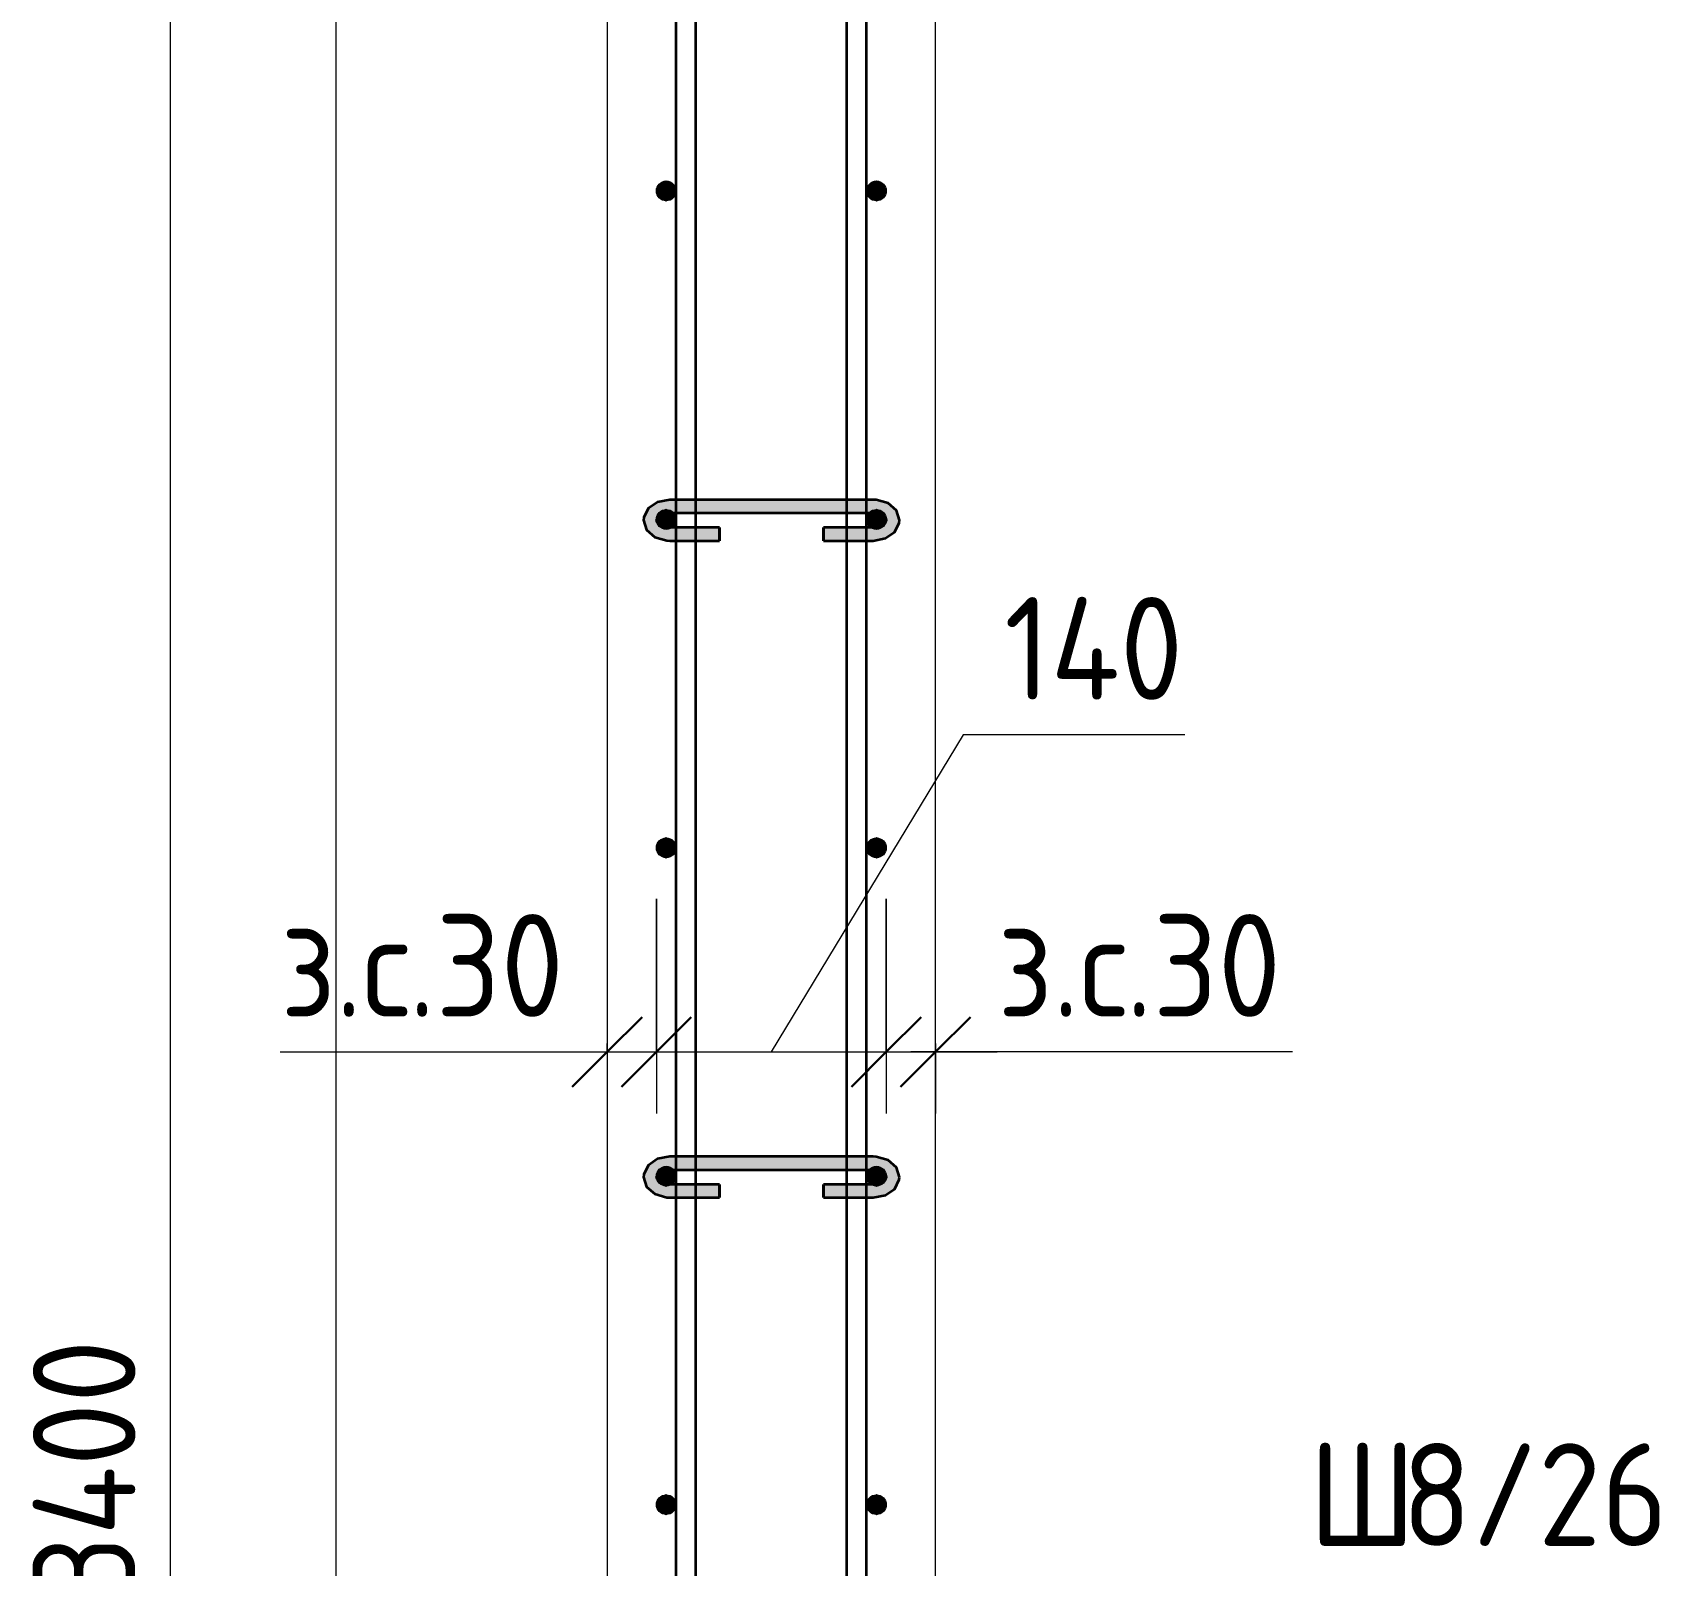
# Model space of a CAD drawing. Header units: millimetres. Extents: x 67134 to 118201, y -4983 to 13821.
# Drawn here: x 106845 to 107836, y -1137 to -204 of the extents above; entities that cross this region are included whole.
import ezdxf

# ---------------------------------------------------------------- set-up
doc = ezdxf.new("R2010")
doc.units = ezdxf.units.MM
for name, color, linetype, lineweight in [('AA_Dim', 7, 'Continuous', 9), ('AA_Dim-25', 7, 'Continuous', 9), ('AA_Oformlenie', 7, 'Continuous', 9), ('AA_Vinoska', 7, 'Continuous', 9), ('AF_Stena_Опалубка', 253, 'Continuous', 20), ('KR_Armatura', 7, 'Continuous', 20), ('KR_Armatura_Tonkie', 7, 'Continuous', 20)]:
    doc.layers.add(name, color=color, linetype=linetype, lineweight=lineweight)
doc.styles.add('ISOCPEUR_7', font='isocpeur.TTF', dxfattribs={"width": 0.9, "height": 62.5})
doc.dimstyles.new('00_Точн_3_знака__прозр__2', dxfattribs={"dimscale": 304.8, "dimtxt": 62.672186, "dimasz": 0.139436, "dimexe": 0.123031, "dimexo": 0.082021, "dimgap": 0.008202, "dimtad": 1, "dimdec": 3, "dimrnd": 0.001, "dimdsep": 46, "dimtxsty": 'ISOCPEUR_7', "dimblk1": 'OBLIQUE', "dimblk2": 'OBLIQUE', "dimsah": 1, "dimcen": 0.09, "dimdle": 0.123031, "dimazin": 0, "dimtfac": 1, "dimtdec": 4, "dimtix": 1, "dimtmove": 1, "dimatfit": 3, "dimfxl": 1, "dimtvp": 1, "dimtolj": 1, "dimtzin": 0, "dimlwd": 18, "dimlwe": 18, "dimarcsym": 2})
doc.dimstyles.new('00_Точн_3_знака__прозр__3', dxfattribs={"dimscale": 304.8, "dimtxt": 62.672186, "dimasz": 0.139436, "dimexe": 0.123031, "dimexo": 0.082021, "dimgap": 0.008202, "dimtad": 1, "dimdec": 3, "dimrnd": 0.001, "dimdsep": 46, "dimtxsty": 'ISOCPEUR_7', "dimblk1": 'OBLIQUE', "dimblk2": 'OBLIQUE', "dimsah": 1, "dimcen": 0.09, "dimdle": 0.123031, "dimazin": 0, "dimtfac": 1, "dimtdec": 4, "dimtix": 1, "dimtmove": 0, "dimatfit": 3, "dimfxl": 1, "dimtvp": 1, "dimtolj": 1, "dimtzin": 0, "dimlwd": 18, "dimlwe": 18, "dimarcsym": 2})

# ---------------------------------------------------------------- blocks, each defined once
blk = doc.blocks.new('261_Шпилька массив _НесАрм_РабПлоск_ - 8 А240-4097123-1-1 Армирование')
at = {"layer": 'KR_Armatura_Tonkie', "lineweight": 35}
for points in [[(-73416.9, -511.81), (-73416.9, -504.98), (-73423.08, -503.54), (-73424.41, -501.78), (-73424.9, -500.49), (-73423.83, -497.67), (-73420.9, -495.6), (-73416.9, -494.84), (-73416.9, -488.01), (-73423.44, -489.18), (-73425.75, -490.34), (-73429.39, -493.42), (-73431.68, -496.17), (-73432.9, -500.49), (-73431.68, -504.82), (-73428.21, -508.49), (-73422.79, -510.98), (-73420.8, -511.26)], [(-73293.06, -494.84), (-73293.06, -488.01), (-73416.9, -488.15), (-73416.9, -494.84), (-73297.06, -494.84)], [(-73297.06, -496.01), (-73293.06, -495.87), (-73293.06, -494.84), (-73416.9, -494.84), (-73416.9, -496.01), (-73300.75, -496.01)], [(-73293.06, -511.81), (-73286.94, -510.95), (-73281.75, -508.49), (-73278.12, -504.25), (-73277.06, -500.49), (-73278.28, -496.17), (-73280.66, -492.58), (-73285.55, -489.46), (-73293.06, -488.15), (-73293.06, -494.84), (-73289.06, -495.6), (-73286.13, -497.67), (-73285.13, -500.67), (-73285.68, -502.13), (-73287.6, -503.72), (-73293.06, -505.12), (-73293.06, -510.98)], [(-73386.6, -511.81), (-73386.6, -504.98), (-73416.9, -505.12), (-73416.9, -511.81), (-73401.06, -511.81)], [(-73300.75, -511.81), (-73293.06, -511.81), (-73293.06, -504.98), (-73323.36, -505.12), (-73323.36, -511.81), (-73309.06, -511.81)], [(-73401.06, -512.98), (-73386.6, -512.84), (-73386.6, -511.81), (-73416.9, -511.81), (-73416.9, -512.98), (-73413.06, -512.98)], [(-73297.06, -512.98), (-73293.06, -512.84), (-73293.06, -511.81), (-73323.36, -511.81), (-73323.36, -512.98), (-73300.75, -512.98)], [(-73416.9, -911.81), (-73416.9, -904.98), (-73423.33, -903.23), (-73424.41, -901.78), (-73424.9, -900.49), (-73423.83, -897.67), (-73420.9, -895.6), (-73416.9, -894.84), (-73416.9, -888.01), (-73422.96, -888.95), (-73425.75, -890.34), (-73429.39, -893.42), (-73431.68, -896.17), (-73432.9, -900.49), (-73431.68, -904.82), (-73428.21, -908.49), (-73422.79, -910.98), (-73420.8, -911.26)], [(-73329.25, -894.84), (-73293.06, -894.84), (-73293.06, -888.01), (-73416.9, -888.15), (-73416.9, -894.84), (-73386.26, -894.84)], [(-73293.06, -911.81), (-73286.94, -910.95), (-73281.75, -908.49), (-73278.28, -904.82), (-73277.06, -900.49), (-73278.28, -896.17), (-73280.66, -892.58), (-73285.55, -889.46), (-73293.06, -888.15), (-73293.06, -894.84), (-73289.06, -895.6), (-73286.13, -897.67), (-73285.13, -900.67), (-73285.68, -902.13), (-73287.6, -903.72), (-73293.06, -905.12), (-73293.06, -910.98)], [(-73386.26, -896.01), (-73293.06, -895.87), (-73293.06, -894.84), (-73416.9, -894.84), (-73416.9, -896.01), (-73401.06, -896.01)], [(-73386.6, -911.81), (-73386.6, -904.98), (-73416.9, -905.12), (-73416.9, -911.81), (-73401.06, -911.81)], [(-73300.75, -911.81), (-73293.06, -911.81), (-73293.06, -904.98), (-73323.36, -905.12), (-73323.36, -911.81), (-73309.06, -911.81)], [(-73401.06, -912.98), (-73386.6, -912.84), (-73386.6, -911.81), (-73416.9, -911.81), (-73416.9, -912.98), (-73413.06, -912.98)], [(-73297.06, -912.98), (-73293.06, -912.84), (-73293.06, -911.81), (-73323.36, -911.81), (-73323.36, -912.98), (-73300.75, -912.98)]]:
    blk.add_hatch(color=256, dxfattribs=at).paths.add_polyline_path(points)
h = blk.add_hatch(color=256, dxfattribs=at)
h.paths.add_polyline_path([(-73416.9, -512.98), (-73416.9, -511.81), (-73423.02, -510.95), (-73428.21, -508.49), (-73428.91, -508.15), (-73424.41, -511.35), (-73422.96, -512.04), (-73420.35, -512.44)])
h.paths.add_polyline_path([(-73424.34, -499.03), (-73423.08, -497.45), (-73416.9, -495.87), (-73416.9, -494.84), (-73420.9, -495.6), (-73423.84, -497.69), (-73424.06, -498.28)])
h = blk.add_hatch(color=256, dxfattribs=at)
h.paths.add_polyline_path([(-73293.06, -512.98), (-73285.55, -511.53), (-73280.66, -508.41), (-73278.28, -504.82), (-73281.75, -508.49), (-73287.17, -510.98), (-73293.06, -511.81), (-73293.06, -512.84)])
h.paths.add_polyline_path([(-73285.83, -498.57), (-73286.13, -497.67), (-73289.71, -495.47), (-73293.06, -494.84), (-73293.06, -496.01), (-73292.44, -496.1), (-73286.13, -498.46)])
h = blk.add_hatch(color=256, dxfattribs=at)
h.paths.add_polyline_path([(-73416.9, -912.98), (-73416.9, -911.81), (-73423.02, -910.95), (-73428.21, -908.49), (-73428.91, -908.15), (-73424.41, -911.35), (-73422.96, -912.04), (-73420.35, -912.44)])
h.paths.add_polyline_path([(-73424.34, -899.03), (-73423.08, -897.45), (-73416.9, -895.87), (-73416.9, -894.84), (-73420.9, -895.6), (-73423.84, -897.69), (-73424.06, -898.28)])
h = blk.add_hatch(color=256, dxfattribs=at)
h.paths.add_polyline_path([(-73293.06, -912.98), (-73285.55, -911.53), (-73280.66, -908.41), (-73278.28, -904.82), (-73281.75, -908.49), (-73287.17, -910.98), (-73293.06, -911.81), (-73293.06, -912.84)])
h.paths.add_polyline_path([(-73285.83, -898.57), (-73286.13, -897.67), (-73289.71, -895.47), (-73293.06, -894.84), (-73293.06, -896.01), (-73292.44, -896.1), (-73286.13, -898.46)])
for p, q in [((-73413.06, -488.01), (-73416.9, -488.01)), ((-73401.06, -488.01), (-73413.06, -488.01)), ((-73309.06, -488.01), (-73401.06, -488.01)), ((-73297.06, -488.01), (-73309.06, -488.01)), ((-73293.06, -488.01), (-73297.06, -488.01)), ((-73416.9, -496.01), (-73413.06, -496.01)), ((-73413.06, -504.98), (-73416.9, -504.98)), ((-73413.06, -496.01), (-73401.06, -496.01)), ((-73401.06, -504.98), (-73413.06, -504.98)), ((-73401.06, -496.01), (-73309.06, -496.01)), ((-73386.6, -504.98), (-73401.06, -504.98)), ((-73386.6, -504.98), (-73386.6, -511.81)), ((-73386.6, -506.15), (-73386.6, -505.12)), ((-73309.06, -504.98), (-73323.36, -504.98)), ((-73323.36, -511.81), (-73323.36, -504.98)), ((-73323.36, -505.12), (-73323.36, -506.15)), ((-73309.06, -496.01), (-73297.06, -496.01)), ((-73297.06, -504.98), (-73309.06, -504.98)), ((-73297.06, -496.01), (-73293.06, -496.01)), ((-73293.06, -504.98), (-73297.06, -504.98)), ((-73416.9, -512.98), (-73413.06, -512.98)), ((-73413.06, -512.98), (-73401.06, -512.98)), ((-73401.06, -512.98), (-73386.6, -512.98)), ((-73386.6, -512.84), (-73386.6, -506.15)), ((-73386.6, -511.81), (-73386.6, -512.98)), ((-73323.36, -506.15), (-73323.36, -512.84)), ((-73323.36, -512.98), (-73323.36, -511.81)), ((-73323.36, -512.98), (-73309.06, -512.98)), ((-73309.06, -512.98), (-73297.06, -512.98)), ((-73297.06, -512.98), (-73293.06, -512.98)), ((-73413.06, -888.01), (-73416.9, -888.01)), ((-73401.06, -888.01), (-73413.06, -888.01)), ((-73309.06, -888.01), (-73401.06, -888.01)), ((-73297.06, -888.01), (-73309.06, -888.01)), ((-73293.06, -888.01), (-73297.06, -888.01)), ((-73416.9, -896.01), (-73413.06, -896.01)), ((-73413.06, -896.01), (-73401.06, -896.01)), ((-73401.06, -896.01), (-73309.06, -896.01)), ((-73309.06, -896.01), (-73297.06, -896.01)), ((-73297.06, -896.01), (-73293.06, -896.01)), ((-73413.06, -904.98), (-73416.9, -904.98)), ((-73401.06, -904.98), (-73413.06, -904.98)), ((-73386.6, -904.98), (-73401.06, -904.98)), ((-73386.6, -904.98), (-73386.6, -911.81)), ((-73386.6, -906.15), (-73386.6, -905.12)), ((-73386.6, -912.84), (-73386.6, -906.15)), ((-73309.06, -904.98), (-73323.36, -904.98)), ((-73323.36, -911.81), (-73323.36, -904.98)), ((-73323.36, -905.12), (-73323.36, -906.15)), ((-73323.36, -906.15), (-73323.36, -912.84)), ((-73297.06, -904.98), (-73309.06, -904.98)), ((-73293.06, -904.98), (-73297.06, -904.98)), ((-73416.9, -912.98), (-73413.06, -912.98)), ((-73413.06, -912.98), (-73401.06, -912.98)), ((-73401.06, -912.98), (-73386.6, -912.98)), ((-73386.6, -911.81), (-73386.6, -912.98)), ((-73323.36, -912.98), (-73323.36, -911.81)), ((-73323.36, -912.98), (-73309.06, -912.98)), ((-73309.06, -912.98), (-73297.06, -912.98)), ((-73297.06, -912.98), (-73293.06, -912.98))]:
    blk.add_line(p, q, dxfattribs=at)
at = {"layer": 'KR_Armatura_Tonkie', "lineweight": 35, "flags": 128}
for points in [[(-73416.9, -488.01), (-73424.48, -489.47), (-73430.09, -493.37), (-73432.78, -498.93), (-73432.9, -500.49)], [(-73277.06, -500.49), (-73278.91, -494.61), (-73283.92, -490.21), (-73291.2, -488.09), (-73293.06, -488.01)], [(-73432.9, -500.49), (-73431.05, -506.38), (-73426.04, -510.78), (-73418.76, -512.9), (-73416.9, -512.98)], [(-73424.9, -500.49), (-73423.94, -498.49), (-73420.18, -496.44), (-73416.9, -496.01)], [(-73416.9, -504.98), (-73421.91, -503.91), (-73424.57, -501.66), (-73424.9, -500.49)], [(-73293.06, -496.01), (-73288.05, -497.08), (-73285.39, -499.33), (-73285.06, -500.49)], [(-73293.06, -512.98), (-73285.48, -511.52), (-73279.87, -507.62), (-73277.18, -502.06), (-73277.06, -500.49)], [(-73285.06, -500.49), (-73286.02, -502.5), (-73289.78, -504.55), (-73293.06, -504.98)], [(-73416.9, -888.01), (-73424.48, -889.47), (-73430.09, -893.37), (-73432.78, -898.93), (-73432.9, -900.49)], [(-73277.06, -900.49), (-73278.91, -894.61), (-73283.92, -890.21), (-73291.2, -888.09), (-73293.06, -888.01)], [(-73432.9, -900.49), (-73431.05, -906.38), (-73426.04, -910.78), (-73418.76, -912.9), (-73416.9, -912.98)], [(-73424.9, -900.49), (-73423.94, -898.49), (-73420.18, -896.44), (-73416.9, -896.01)], [(-73416.9, -904.98), (-73421.91, -903.91), (-73424.57, -901.66), (-73424.9, -900.49)], [(-73293.06, -896.01), (-73288.05, -897.08), (-73285.39, -899.33), (-73285.06, -900.49)], [(-73293.06, -912.98), (-73285.48, -911.52), (-73279.87, -907.62), (-73277.18, -902.06), (-73277.06, -900.49)], [(-73285.06, -900.49), (-73286.02, -902.5), (-73289.78, -904.55), (-73293.06, -904.98)]]:
    blk.add_lwpolyline(points, dxfattribs=at)
blk = doc.blocks.new('011_Прямоугольник обрыва _ЭлУзла_ - 011_Прямоугольник обрыва _ЭлУзла_-4122385-1-1 Армирование')
at = {"layer": 'AA_Oformlenie'}
blk.add_line((-73620.09, -1542.44), (-73620.09, 2048.97), dxfattribs=at)
blk = doc.blocks.new('DIMBLOCK53-1-1 Армирование')
at = {"layer": 'AA_Dim-25', "lineweight": 30}
for p, q in [((106929.16, 500), (106907.91, 521.25)), ((106929.16, 500), (106950.41, 478.75)), ((106929.16, -2900), (106907.91, -2878.75)), ((106929.16, -2900), (106950.41, -2921.25))]:
    blk.add_line(p, q, dxfattribs=at)
at = {"layer": 'AA_Dim-25', "lineweight": 18}
for p, q in [((107200.01, 500), (106891.66, 500)), ((106929.16, -2900), (106929.16, 500)), ((106929.16, 500), (107200.01, 500)), ((107328.01, -2900), (106891.66, -2900)), ((106929.16, -2900), (107328.01, -2900))]:
    blk.add_line(p, q, dxfattribs=at)
at = {"layer": 'AA_Dim-25', "color": 0, "lineweight": 18, "insert": (106845.24, -1411.08), "char_height": 62.5, "width": 506.5805, "attachment_point": 1, "rotation": 90, "line_spacing_factor": 1.135194, "style": 'ISOCPEUR_7'}
blk.add_mtext('200х17=3400', dxfattribs=at)
blk = doc.blocks.new('_Oblique')
at = {"color": 0, "linetype": 'ByBlock', "lineweight": -2}
blk.add_line((-0.5, -0.5), (0.5, 0.5), dxfattribs=at)
blk = doc.blocks.new('DIMBLOCK71-1-1 Армирование')
at = {"layer": 'AA_Dim-25', "lineweight": 18}
for p, q in [((107225.01, -731), (107225.01, -861.79)), ((107225.01, -824.29), (107225.01, -731)), ((107195.01, -819.24), (107195.01, -861.79)), ((107195.01, -824.29), (107195.01, -819.24)), ((106995.94, -824.29), (107200.68, -824.29)), ((107157.51, -824.29), (107225.01, -824.29)), ((107200.68, -824.29), (107210.01, -824.29))]:
    blk.add_line(p, q, dxfattribs=at)
at = {"layer": 'AA_Dim-25', "lineweight": 30}
for p, q in [((107195.01, -824.29), (107216.26, -803.04)), ((107225.01, -824.29), (107246.26, -803.04)), ((107195.01, -824.29), (107173.76, -845.54)), ((107225.01, -824.29), (107203.76, -845.54))]:
    blk.add_line(p, q, dxfattribs=at)
at = {"layer": 'AA_Dim-25', "color": 0, "lineweight": 18, "insert": (106995.94, -740.37), "char_height": 62.5, "width": 215.6869, "attachment_point": 1, "line_spacing_factor": 1.135194, "style": 'ISOCPEUR_7'}
blk.add_mtext('з.с.30', dxfattribs=at)
blk = doc.blocks.new('DIMBLOCK72-1-1 Армирование')
at = {"layer": 'AA_Dim-25', "lineweight": 18}
for p, q in [((107411.89, -631.23), (107295.01, -824.29)), ((107546.87, -631.23), (107411.89, -631.23)), ((107225.01, -731), (107225.01, -861.79)), ((107225.01, -824.29), (107225.01, -731)), ((107365.01, -731), (107365.01, -861.79)), ((107365.01, -824.29), (107365.01, -731)), ((107225.01, -824.29), (107365.01, -824.29))]:
    blk.add_line(p, q, dxfattribs=at)
at = {"layer": 'AA_Dim-25', "lineweight": 30}
for p, q in [((107225.01, -824.29), (107246.26, -803.04)), ((107365.01, -824.29), (107386.26, -803.04)), ((107225.01, -824.29), (107203.76, -845.54)), ((107365.01, -824.29), (107343.76, -845.54))]:
    blk.add_line(p, q, dxfattribs=at)
at = {"layer": 'AA_Dim-25', "color": 0, "lineweight": 18, "insert": (107436.89, -547.31), "char_height": 62.5, "width": 131.9663, "attachment_point": 1, "line_spacing_factor": 1.135194, "style": 'ISOCPEUR_7'}
blk.add_mtext('140', dxfattribs=at)
blk = doc.blocks.new('DIMBLOCK73-1-1 Армирование')
at = {"layer": 'AA_Dim-25', "lineweight": 18}
for p, q in [((107365.01, -731), (107365.01, -861.79)), ((107365.01, -824.29), (107365.01, -731)), ((107395.01, -819.24), (107395.01, -861.79)), ((107395.01, -824.29), (107395.01, -819.24)), ((107365.01, -824.29), (107432.51, -824.29)), ((107407.72, -824.29), (107380.01, -824.29)), ((107612.46, -824.29), (107407.72, -824.29))]:
    blk.add_line(p, q, dxfattribs=at)
at = {"layer": 'AA_Dim-25', "lineweight": 30}
for p, q in [((107365.01, -824.29), (107386.26, -803.04)), ((107395.01, -824.29), (107416.26, -803.04)), ((107365.01, -824.29), (107343.76, -845.54)), ((107395.01, -824.29), (107373.76, -845.54))]:
    blk.add_line(p, q, dxfattribs=at)
at = {"layer": 'AA_Dim-25', "color": 0, "lineweight": 18, "insert": (107432.72, -740.37), "char_height": 62.5, "width": 215.6869, "attachment_point": 1, "line_spacing_factor": 1.135194, "style": 'ISOCPEUR_7'}
blk.add_mtext('з.с.30', dxfattribs=at)

msp = doc.modelspace()

# ---------------------------------------------------------------- hatches: boundary and pattern name
at = {"layer": 'KR_Armatura'}
h = msp.add_hatch(color=256, dxfattribs=at)
edge = h.paths.add_edge_path()
edge.add_arc((107231.0072, -300), 6, 0, 360)
for points in [[(107231.0072, -306), (107236.2033, -303), (107236.2033, -297), (107231.0072, -294), (107225.811, -297), (107225.811, -303)], [(107359.0072, -306), (107364.2033, -303), (107364.2033, -297), (107359.0072, -294), (107353.811, -297), (107353.811, -303)], [(107231.0072, -506), (107236.2033, -503), (107236.2033, -497), (107231.0072, -494), (107225.811, -497), (107225.811, -503), (107227.9774, -504.2507)], [(107359.0072, -506), (107364.2033, -503), (107364.2033, -497), (107359.0072, -494), (107353.811, -497), (107353.811, -503), (107355.9774, -504.2507)], [(107231.0072, -706), (107236.2033, -703), (107236.2033, -697), (107231.0072, -694), (107225.811, -697), (107225.811, -703)], [(107359.0072, -706), (107364.2033, -703), (107364.2033, -697), (107359.0072, -694), (107353.811, -697), (107353.811, -703)], [(107231.0072, -906), (107236.2033, -903), (107236.2033, -897), (107231.0072, -894), (107225.811, -897), (107225.811, -903), (107226.2032, -903.2264)], [(107359.0072, -906), (107364.2033, -903), (107364.2033, -897), (107359.0072, -894), (107353.811, -897), (107353.811, -903), (107354.2032, -903.2264)], [(107231.0072, -1106), (107236.2033, -1103), (107236.2033, -1097), (107231.0072, -1094), (107225.811, -1097), (107225.811, -1103)], [(107359.0072, -1106), (107364.2033, -1103), (107364.2033, -1097), (107359.0072, -1094), (107353.811, -1097), (107353.811, -1103)]]:
    msp.add_hatch(color=256, dxfattribs=at).paths.add_polyline_path(points)
h = msp.add_hatch(color=256, dxfattribs=at)
edge = h.paths.add_edge_path()
edge.add_arc((107359.0072, -300), 6, 0, 360)
h = msp.add_hatch(color=256, dxfattribs=at)
edge = h.paths.add_edge_path()
edge.add_arc((107231.0072, -500), 6, 0, 360)
h = msp.add_hatch(color=256, dxfattribs=at)
edge = h.paths.add_edge_path()
edge.add_arc((107359.0072, -500), 6, 0, 360)
h = msp.add_hatch(color=256, dxfattribs=at)
edge = h.paths.add_edge_path()
edge.add_arc((107231.0072, -700), 6, 0, 360)
h = msp.add_hatch(color=256, dxfattribs=at)
edge = h.paths.add_edge_path()
edge.add_arc((107359.0072, -700), 6, 0, 360)
h = msp.add_hatch(color=256, dxfattribs=at)
edge = h.paths.add_edge_path()
edge.add_arc((107231.0072, -900), 6, 0, 360)
h = msp.add_hatch(color=256, dxfattribs=at)
edge = h.paths.add_edge_path()
edge.add_arc((107359.0072, -900), 6, 0, 360)
h = msp.add_hatch(color=256, dxfattribs=at)
edge = h.paths.add_edge_path()
edge.add_arc((107231.0072, -1100), 6, 0, 360)
h = msp.add_hatch(color=256, dxfattribs=at)
edge = h.paths.add_edge_path()
edge.add_arc((107359.0072, -1100), 6, 0, 360)

# ---------------------------------------------------------------- linework, layer by layer
at = {"layer": 'AF_Stena_Опалубка'}
for p, q in [((107195.0072, 730), (107195.0072, -2950)), ((107395.0072, -2942), (107395.0072, 730))]:
    msp.add_line(p, q, dxfattribs=at)
at = {"layer": 'KR_Armatura'}
for p, q in [((107231.0072, -294), (107225.811, -297)), ((107225.811, -297), (107225.811, -303)), ((107236.2033, -297), (107231.0072, -294)), ((107236.2033, -303), (107236.2033, -297)), ((107359.0072, -294), (107353.811, -297)), ((107353.811, -297), (107353.811, -303)), ((107364.2033, -297), (107359.0072, -294)), ((107364.2033, -303), (107364.2033, -297)), ((107225.811, -303), (107231.0072, -306)), ((107231.0072, -306), (107236.2033, -303)), ((107353.811, -303), (107359.0072, -306)), ((107359.0072, -306), (107364.2033, -303)), ((107231.0072, -494), (107225.811, -497)), ((107236.2033, -497), (107231.0072, -494)), ((107359.0072, -494), (107353.811, -497)), ((107364.2033, -497), (107359.0072, -494)), ((107225.811, -497), (107225.811, -503)), ((107225.811, -503), (107227.9774, -504.2507)), ((107227.9774, -504.2507), (107231.0072, -506)), ((107231.0072, -506), (107236.2033, -503)), ((107236.2033, -503), (107236.2033, -497)), ((107353.811, -497), (107353.811, -503)), ((107353.811, -503), (107355.9774, -504.2507)), ((107355.9774, -504.2507), (107359.0072, -506)), ((107359.0072, -506), (107364.2033, -503)), ((107364.2033, -503), (107364.2033, -497)), ((107231.0072, -694), (107225.811, -697)), ((107225.811, -697), (107225.811, -703)), ((107225.811, -703), (107231.0072, -706)), ((107236.2033, -697), (107231.0072, -694)), ((107231.0072, -706), (107236.2033, -703)), ((107236.2033, -703), (107236.2033, -697)), ((107359.0072, -694), (107353.811, -697)), ((107353.811, -697), (107353.811, -703)), ((107353.811, -703), (107359.0072, -706)), ((107364.2033, -697), (107359.0072, -694)), ((107359.0072, -706), (107364.2033, -703)), ((107364.2033, -703), (107364.2033, -697)), ((107231.0072, -894), (107225.811, -897)), ((107225.811, -897), (107225.811, -903)), ((107236.2033, -897), (107231.0072, -894)), ((107236.2033, -903), (107236.2033, -897)), ((107359.0072, -894), (107353.811, -897)), ((107353.811, -897), (107353.811, -903)), ((107364.2033, -897), (107359.0072, -894)), ((107364.2033, -903), (107364.2033, -897)), ((107225.811, -903), (107226.2032, -903.2264)), ((107226.2032, -903.2264), (107231.0072, -906)), ((107231.0072, -906), (107236.2033, -903)), ((107353.811, -903), (107354.2032, -903.2264)), ((107354.2032, -903.2264), (107359.0072, -906)), ((107359.0072, -906), (107364.2033, -903)), ((107231.0072, -1094), (107225.811, -1097)), ((107225.811, -1097), (107225.811, -1103)), ((107236.2033, -1097), (107231.0072, -1094)), ((107236.2033, -1103), (107236.2033, -1097)), ((107359.0072, -1094), (107353.811, -1097)), ((107353.811, -1097), (107353.811, -1103)), ((107364.2033, -1097), (107359.0072, -1094)), ((107364.2033, -1103), (107364.2033, -1097)), ((107225.811, -1103), (107231.0072, -1106)), ((107231.0072, -1106), (107236.2033, -1103)), ((107353.811, -1103), (107359.0072, -1106)), ((107359.0072, -1106), (107364.2033, -1103))]:
    msp.add_line(p, q, dxfattribs=at)
for centre in [(107231.0072, -300), (107359.0072, -300), (107231.0072, -500), (107359.0072, -500), (107231.0072, -700), (107359.0072, -700), (107231.0072, -900), (107359.0072, -900), (107231.0072, -1100), (107359.0072, -1100)]:
    msp.add_circle(centre, 6, dxfattribs=at)
at = {"layer": 'KR_Armatura_Tonkie', "lineweight": 35}
for p, q in [((107237.0072, -2942), (107237.0072, 700)), ((107249.0072, -2942), (107249.0072, 700)), ((107341.0072, -2942), (107341.0072, 700)), ((107353.0072, -2942), (107353.0072, 700))]:
    msp.add_line(p, q, dxfattribs=at)

# ---------------------------------------------------------------- block references
at = {"layer": 'AA_Oformlenie'}
msp.add_blockref('011_Прямоугольник обрыва _ЭлУзла_ - 011_Прямоугольник обрыва _ЭлУзла_-4122385-1-1 Армирование', (180650.0688, 0), dxfattribs=at)
at = {"layer": 'KR_Armatura_Tonkie', "lineweight": 35}
msp.add_blockref('261_Шпилька массив _НесАрм_РабПлоск_ - 8 А240-4097123-1-1 Армирование', (180650.0688, 0), dxfattribs=at)

# ---------------------------------------------------------------- texts
at = {"layer": 'AA_Vinoska', "char_height": 62.5, "attachment_point": 1, "style": 'ISOCPEUR_7'}
for s, insert, width in [('\\fISOCPEUR|b0|i0|c204|p34|;\\W.9;Ш', (107622.4919, -1062.6466), 68.544281), ('8/26', (107679.0466, -1062.6466), 194.810062)]:
    msp.add_mtext(s, dxfattribs=dict(at, insert=insert, width=width))

# ---------------------------------------------------------------- dimensions: what is measured, and where the dimension line sits
at = {"layer": 'AA_Dim', "lineweight": 18}
dim = msp.add_linear_dim(base=(106929.1639, 500), p1=(107353.0072, -2900), p2=(107225.0072, 500), angle=90, dimstyle='00_Точн_3_знака__прозр__3', override={"dimpost": '200х17=<>', "dimfxl": 3402.408559}, dxfattribs=at)
dim.commit()
dim.dimension.update_dxf_attribs({"geometry": 'DIMBLOCK53-1-1 Армирование', "text_midpoint": (106895.4139, -1200)})
for base, p1, p2, override, picture, middle in [((107365.0072, -824.2927), (107225.0072, -706), (107365.0072, -706), {"dimpost": '<>', "dimfxl": 140}, 'DIMBLOCK72-1-1 Армирование', (107502.8769, -588.9765)), ((107225.0072, -824.2927), (107195.0072, -794.2407), (107225.0072, -706), {"dimpost": 'з.с.<>', "dimfxl": 93.200927}, 'DIMBLOCK71-1-1 Армирование', (107103.7806, -782.0395)), ((107395.0072, -824.2927), (107365.0072, -706), (107395.0072, -794.2407), {"dimpost": 'з.с.<>', "dimfxl": 93.200927}, 'DIMBLOCK73-1-1 Армирование', (107540.5608, -782.0395))]:
    dim = msp.add_linear_dim(base=base, p1=p1, p2=p2, dimstyle='00_Точн_3_знака__прозр__2', override=override, dxfattribs=at)
    dim.commit()
    dim.dimension.update_dxf_attribs({"geometry": picture, "text_midpoint": middle, "dimtype": 160})

doc.saveas('drawing.dxf')
